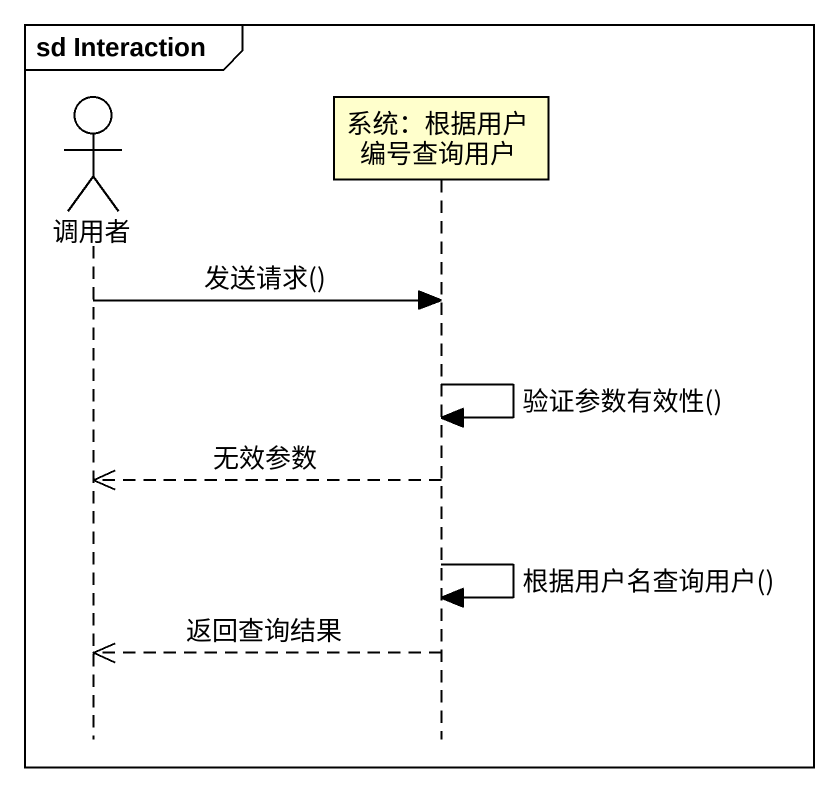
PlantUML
@startuml
mainframe sd Interaction
hide footbox
actor 调用者
participant "系统：根据用户编号查询用户" as 系统_根据用户编号查询用户

调用者 -> 系统_根据用户编号查询用户 : 发送请求()
系统_根据用户编号查询用户 -> 系统_根据用户编号查询用户 : 验证参数有效性()
系统_根据用户编号查询用户 -->> 调用者 : 无效参数
系统_根据用户编号查询用户 -> 系统_根据用户编号查询用户 : 根据用户名查询用户()
系统_根据用户编号查询用户 -->> 调用者 : 返回查询结果
@enduml
